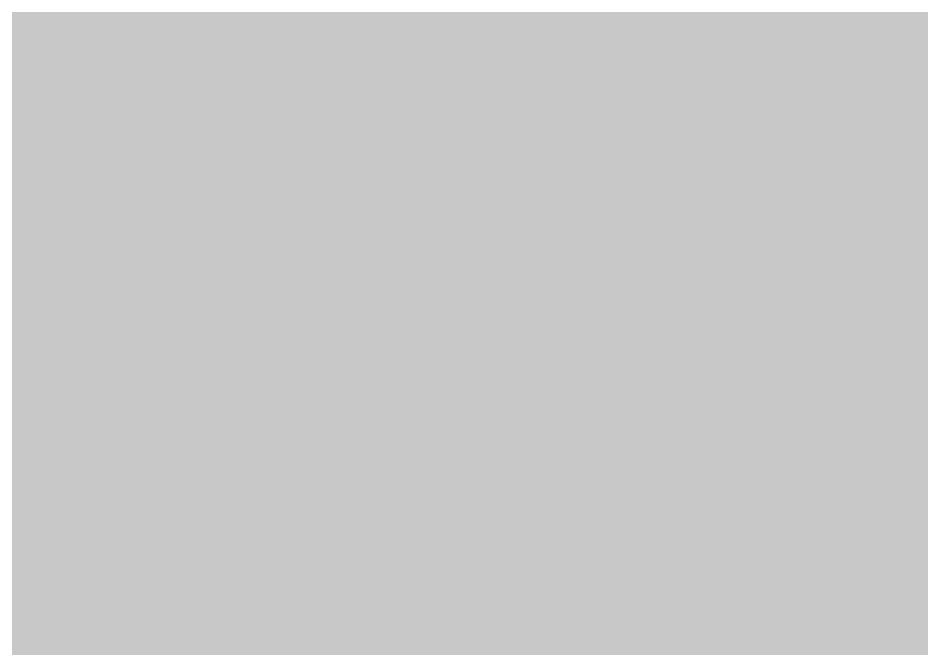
# Model space of a CAD drawing. Header units: inches. Extents: x -4061 to -1937, y 10959 to 12323.
# Drawn here: x -3409.499 to -3407.24, y 11712.297 to 11713.873 of the extents above; entities that cross this region are included whole.
import ezdxf

# ---------------------------------------------------------------- set-up
doc = ezdxf.new("R2010")
doc.units = ezdxf.units.IN
doc.header["$MEASUREMENT"] = 0
doc.layers.add('P-PIPE-1', color=3, linetype='Continuous', lineweight=5)

msp = doc.modelspace()

# ---------------------------------------------------------------- hatches: boundary and pattern name
at = {"layer": 'P-PIPE-1'}
h = msp.add_hatch(color=256, dxfattribs=at)
h.paths.add_polyline_path([(-2859.7262, 11713.1199), (-2796.2302, 11713.1199), (-2796.2302, 11714.3074), (-3434.7237, 11714.3074), (-3434.7237, 11713.1199), (-2875.0555, 11713.1199)], flags=0)
h.paths.add_polyline_path([(-2738.8802, 11713.1199), (-2738.6302, 11713.1199), (-2738.6302, 11714.3074), (-2738.8802, 11714.2942), (-2738.8802, 11713.3269)], flags=0)
h.paths.add_polyline_path([(-2476.4945, 11713.1199), (-2472.1027, 11713.1199), (-2473.2902, 11714.3074), (-2719.6802, 11714.2949), (-2719.6802, 11713.1199), (-2481.1503, 11713.1199)], flags=0)
h.paths.add_polyline_path([(-2777.0302, 11713.1199), (-2777.0302, 11714.3074), (-2777.2802, 11714.2928), (-2777.2802, 11713.1199)], flags=0)
h = msp.add_hatch(color=256, dxfattribs=at)
h.paths.add_polyline_path([(-2856.2737, 11711.9324), (-2796.2302, 11711.9575), (-2796.2302, 11713.1199), (-3434.7237, 11713.1199), (-3434.7237, 11711.9324), (-2859.7262, 11711.9324)], flags=0)
h.paths.add_polyline_path([(-2470.9152, 11711.9324), (-2472.1027, 11713.1199), (-2719.6802, 11713.1199), (-2719.6802, 11711.9324), (-2476.4945, 11711.9324)], flags=0)
h.paths.add_polyline_path([(-2738.8802, 11711.9324), (-2738.6302, 11711.9597), (-2738.6302, 11713.1199), (-2738.8802, 11713.1199), (-2738.8802, 11711.9597)], flags=0)
h.paths.add_polyline_path([(-2777.2802, 11711.9324), (-2777.0302, 11711.9582), (-2777.0302, 11713.1199), (-2777.2802, 11713.1199), (-2777.2802, 11711.9582)], flags=0)

doc.saveas('drawing.dxf')
